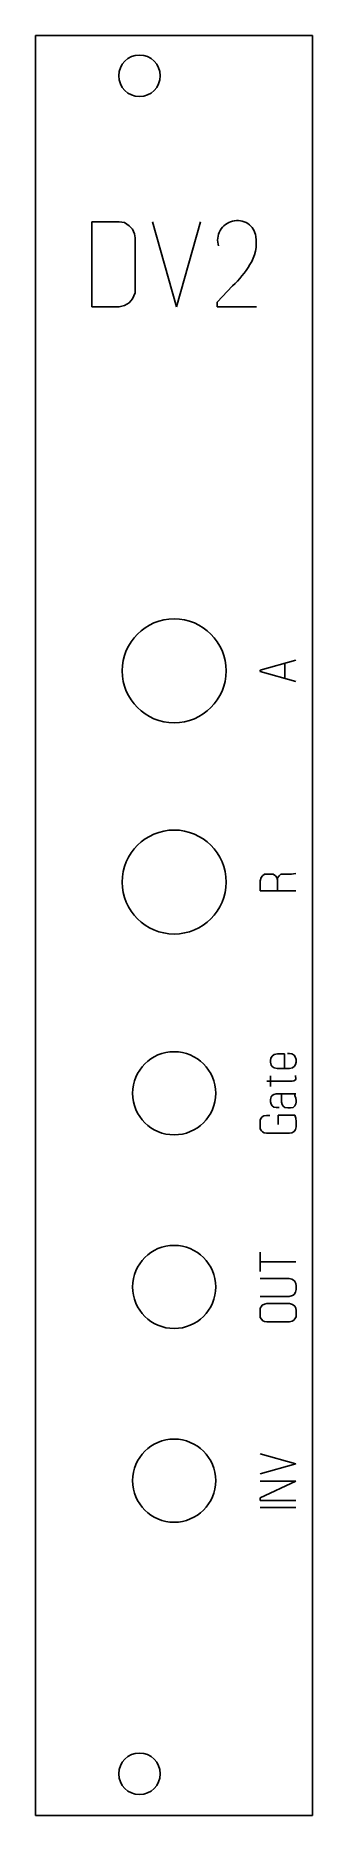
# Model space of a CAD drawing. Header units: millimetres. Extents: x 0 to 20, y 0 to 128.
import ezdxf

# ---------------------------------------------------------------- set-up
doc = ezdxf.new("R2010")
doc.units = ezdxf.units.MM
doc.layers.add('Contour', color=7, linetype='CONTINUOUS')
doc.layers.add('Engraving', color=7, linetype='CONTINUOUS')

msp = doc.modelspace()

# ---------------------------------------------------------------- linework, layer by layer
at = {"layer": 'Contour', "color": 7, "linetype": 'CONTINUOUS'}
for p, q in [((19.98, 128.4), (0, 128.4)), ((0, 128.4), (0, 128.4)), ((0, 128.4), (0, 0)), ((19.98, 0), (19.98, 128.4)), ((19.98, 128.4), (19.98, 128.4)), ((0, 0), (0, 0)), ((0, 0), (19.98, 0)), ((19.98, 0), (19.98, 0))]:
    msp.add_line(p, q, dxfattribs=at)
for centre, radius in [((7.5, 125.5), 1.5), ((10, 82.57), 3.75), ((10, 67.335), 3.75), ((10, 52.095), 3), ((10, 38.125), 3), ((10, 24.15), 3), ((7.5, 3), 1.5)]:
    msp.add_circle(centre, radius, dxfattribs=at)
at = {"layer": 'Engraving', "color": 7, "linetype": 'CONTINUOUS'}
for p, q in [((6.028, 114.958), (4.054, 114.958)), ((4.054, 114.958), (4.054, 112.021)), ((6.413, 114.91), (6.028, 114.958)), ((6.75, 114.669), (6.413, 114.91)), ((6.991, 114.428), (6.75, 114.669)), ((7.135, 114.091), (6.991, 114.428)), ((8.435, 114.958), (10.169, 108.843)), ((10.169, 108.843), (11.902, 114.958)), ((7.184, 113.802), (7.135, 114.091)), ((7.184, 110.143), (7.184, 113.802)), ((4.054, 112.021), (4.054, 108.843)), ((6.75, 109.132), (6.991, 109.421)), ((6.991, 109.421), (7.184, 109.854)), ((7.184, 109.854), (7.184, 110.143)), ((14.213, 110.336), (13.106, 109.18)), ((13.106, 109.18), (13.106, 108.843)), ((4.054, 108.843), (6.028, 108.843)), ((6.028, 108.843), (6.413, 108.939)), ((6.413, 108.939), (6.75, 109.132)), ((13.106, 108.843), (15.947, 108.843)), ((15.947, 108.843), (13.106, 108.843)), ((16.218, 82.611), (18.781, 83.337)), ((16.218, 82.53), (16.218, 82.611)), ((18.781, 81.803), (16.218, 82.53)), ((17.994, 82.025), (17.994, 83.115)), ((16.218, 67.431), (16.279, 67.653)), ((16.218, 66.704), (16.218, 67.431)), ((16.279, 67.653), (16.379, 67.794)), ((16.379, 67.794), (16.521, 67.895)), ((16.521, 67.895), (16.702, 67.915)), ((16.702, 67.915), (16.985, 67.915)), ((16.985, 67.915), (17.146, 67.895)), ((17.146, 67.895), (17.308, 67.794)), ((17.308, 67.794), (17.409, 67.673)), ((17.409, 67.673), (17.469, 67.451)), ((17.469, 67.633), (17.57, 67.794)), ((17.469, 67.451), (17.469, 67.633)), ((17.469, 67.451), (17.469, 66.704)), ((17.57, 67.794), (17.711, 67.895)), ((17.711, 67.895), (17.853, 67.915)), ((17.853, 67.915), (18.478, 67.915)), ((18.478, 67.915), (18.62, 67.935)), ((18.62, 67.935), (18.781, 67.956)), ((18.781, 66.704), (16.218, 66.704)), ((16.965, 54.471), (16.985, 54.633)), ((16.965, 54.35), (16.965, 54.471)), ((17.005, 54.128), (16.965, 54.35)), ((16.985, 54.633), (17.066, 54.774)), ((17.086, 54.027), (17.005, 54.128)), ((17.066, 54.774), (17.227, 54.895)), ((17.227, 53.927), (17.086, 54.027)), ((17.227, 54.895), (17.449, 54.936)), ((17.449, 54.936), (17.954, 54.936)), ((17.954, 54.936), (17.954, 53.886)), ((18.176, 54.956), (18.337, 54.956)), ((18.337, 54.956), (18.498, 54.936)), ((18.498, 54.936), (18.66, 54.835)), ((18.68, 54.048), (18.539, 53.927)), ((18.66, 54.835), (18.741, 54.734)), ((18.761, 54.169), (18.68, 54.048)), ((18.741, 54.734), (18.801, 54.532)), ((18.801, 54.35), (18.761, 54.169)), ((18.801, 54.532), (18.801, 54.35)), ((16.682, 52.978), (18.519, 52.978)), ((16.965, 52.574), (16.965, 53.361)), ((17.429, 53.886), (17.227, 53.927)), ((18.337, 53.886), (17.429, 53.886)), ((18.539, 53.927), (18.337, 53.886)), ((18.519, 52.978), (18.64, 52.998)), ((18.64, 52.998), (18.741, 53.039)), ((18.741, 53.039), (18.781, 53.119)), ((18.781, 53.119), (18.761, 53.382)), ((16.965, 51.646), (17.005, 51.828)), ((16.965, 51.485), (16.965, 51.646)), ((17.005, 51.303), (16.965, 51.485)), ((17.005, 51.828), (17.086, 51.929)), ((17.086, 51.929), (17.187, 52.009)), ((17.187, 52.009), (17.368, 52.05)), ((17.368, 52.05), (18.781, 52.05)), ((17.752, 51.444), (17.752, 52.05)), ((17.792, 51.283), (17.752, 51.444)), ((18.781, 52.05), (18.68, 52.05)), ((18.68, 52.05), (18.72, 51.929)), ((18.72, 51.929), (18.781, 51.747)), ((18.781, 51.747), (18.801, 51.586)), ((18.801, 51.444), (18.781, 51.323)), ((18.801, 51.586), (18.801, 51.444)), ((16.258, 50.274), (16.198, 50.153)), ((16.198, 50.153), (16.198, 50.032)), ((16.359, 50.395), (16.258, 50.274)), ((16.48, 50.476), (16.359, 50.395)), ((16.662, 50.496), (16.48, 50.476)), ((16.904, 50.496), (16.662, 50.496)), ((17.086, 51.182), (17.005, 51.303)), ((17.207, 51.101), (17.086, 51.182)), ((17.368, 51.061), (17.207, 51.101)), ((17.59, 51.061), (17.368, 51.061)), ((18.7, 50.516), (17.51, 50.516)), ((17.51, 50.516), (17.51, 49.85)), ((17.873, 51.162), (17.792, 51.283)), ((17.994, 51.081), (17.873, 51.162)), ((18.196, 51.041), (17.994, 51.081)), ((18.398, 51.041), (18.196, 51.041)), ((18.579, 51.081), (18.398, 51.041)), ((18.72, 51.202), (18.579, 51.081)), ((18.781, 50.294), (18.7, 50.516)), ((18.781, 51.323), (18.72, 51.202)), ((18.801, 50.072), (18.781, 50.294)), ((16.198, 50.032), (16.198, 49.689)), ((16.198, 49.689), (16.218, 49.527)), ((16.218, 49.527), (16.299, 49.386)), ((16.299, 49.386), (16.379, 49.305)), ((16.379, 49.305), (16.501, 49.245)), ((16.501, 49.245), (16.662, 49.224)), ((16.662, 49.224), (18.317, 49.224)), ((18.317, 49.224), (18.498, 49.245)), ((18.498, 49.245), (18.66, 49.345)), ((18.66, 49.345), (18.761, 49.487)), ((18.761, 49.487), (18.801, 49.668)), ((18.801, 49.85), (18.801, 50.072)), ((18.801, 49.668), (18.801, 49.85)), ((16.218, 39.241), (16.218, 40.633)), ((18.781, 39.927), (16.218, 39.927)), ((18.297, 38.736), (16.218, 38.736)), ((18.498, 38.696), (18.297, 38.736)), ((18.68, 38.555), (18.498, 38.696)), ((18.781, 38.373), (18.68, 38.555)), ((16.218, 37.445), (18.297, 37.445)), ((18.297, 37.445), (18.539, 37.505)), ((18.539, 37.505), (18.66, 37.586)), ((18.66, 37.586), (18.761, 37.747)), ((18.761, 37.747), (18.801, 37.949)), ((18.801, 38.212), (18.781, 38.373)), ((18.801, 37.949), (18.801, 38.212)), ((16.218, 36.597), (16.198, 36.415)), ((16.198, 36.415), (16.198, 36.093)), ((16.198, 36.093), (16.218, 35.931)), ((16.279, 36.698), (16.218, 36.597)), ((16.359, 36.799), (16.279, 36.698)), ((16.521, 36.88), (16.359, 36.799)), ((16.682, 36.92), (16.521, 36.88)), ((18.317, 36.92), (16.682, 36.92)), ((18.539, 36.859), (18.317, 36.92)), ((18.7, 36.738), (18.539, 36.859)), ((18.781, 36.597), (18.7, 36.738)), ((18.72, 35.83), (18.801, 35.971)), ((18.801, 36.415), (18.781, 36.597)), ((18.801, 36.093), (18.801, 36.415)), ((18.801, 35.971), (18.801, 36.093)), ((16.218, 35.931), (16.299, 35.79)), ((16.299, 35.79), (16.4, 35.689)), ((16.4, 35.689), (16.521, 35.628)), ((16.521, 35.628), (16.682, 35.608)), ((16.682, 35.608), (17.489, 35.608)), ((17.489, 35.608), (18.317, 35.608)), ((18.317, 35.608), (18.519, 35.649)), ((18.519, 35.649), (18.64, 35.729)), ((18.64, 35.729), (18.72, 35.83)), ((18.781, 25.362), (16.218, 26.088)), ((16.218, 24.635), (18.781, 25.362)), ((16.218, 22.9), (18.781, 24.11)), ((18.781, 24.11), (16.218, 24.11)), ((16.218, 22.718), (16.218, 22.9)), ((18.781, 22.718), (16.218, 22.718)), ((16.218, 22.213), (18.781, 22.213))]:
    msp.add_line(p, q, dxfattribs=at)
for centre, radius, start, end in [((14.543, 113.641), 1.404, 103.59095, -162.76526), ((14.589, 113.742), 1.319, 366.83415, 106.56608), ((12.982, 113.467), 2.949, 327.34999, 8.42412), ((9.432, 115.502), 7.039, 312.78347, -31.00703)]:
    msp.add_arc(centre, radius, start, end, dxfattribs=at)

doc.saveas('drawing.dxf')
